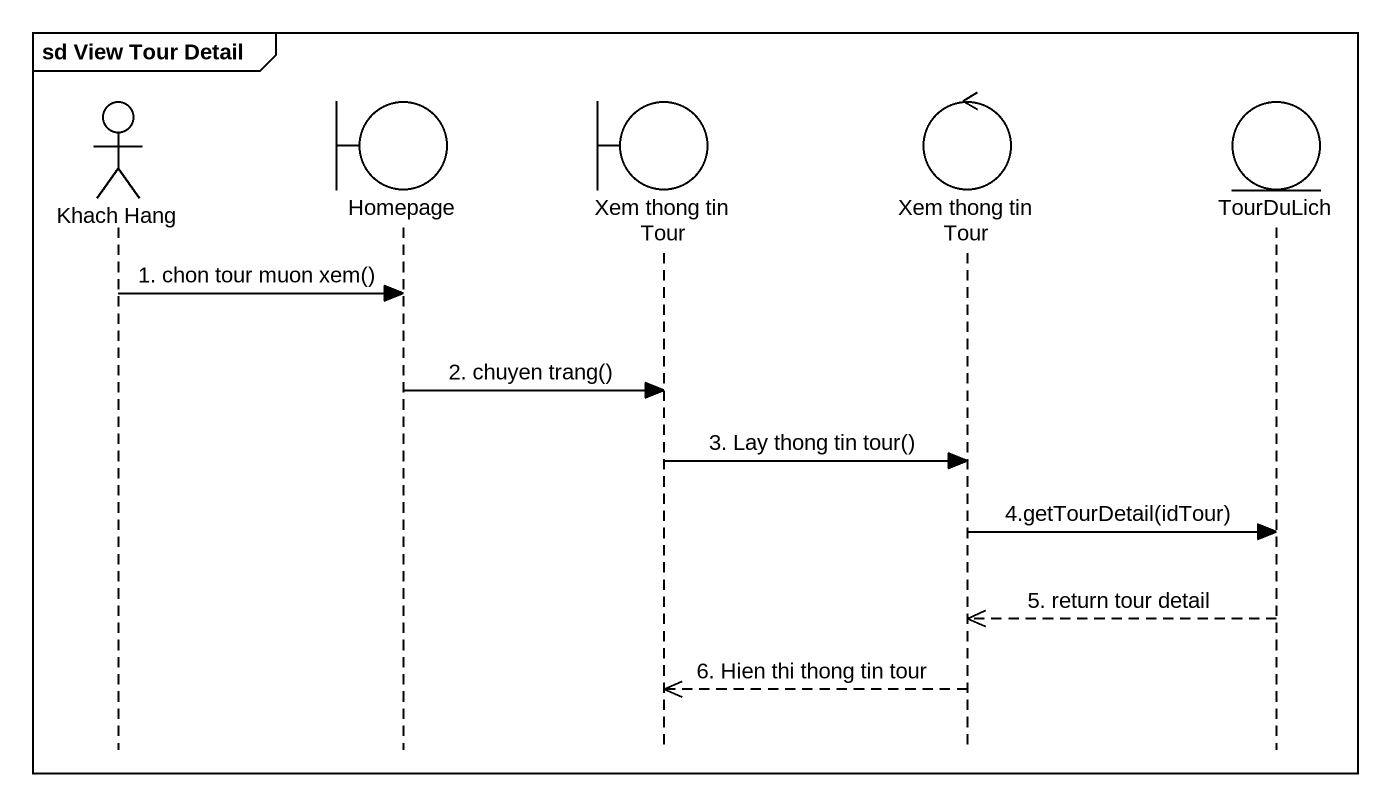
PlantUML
@startuml
mainframe sd View Tour Detail
hide footbox
actor "Khach Hang" as Khach_Hang
boundary Homepage
boundary "Xem thong tin Tour" as Xem_thong_tin_Tour
control "Xem thong tin Tour" as Xem_thong_tin_Tour_2
entity TourDuLich

Khach_Hang -> Homepage : 1. chon tour muon xem()
Homepage -> Xem_thong_tin_Tour : 2. chuyen trang()
Xem_thong_tin_Tour -> Xem_thong_tin_Tour_2 : 3. Lay thong tin tour()
Xem_thong_tin_Tour_2 -> TourDuLich : 4.getTourDetail(idTour)
TourDuLich -->> Xem_thong_tin_Tour_2 : 5. return tour detail
Xem_thong_tin_Tour_2 -->> Xem_thong_tin_Tour : 6. Hien thi thong tin tour
@enduml
